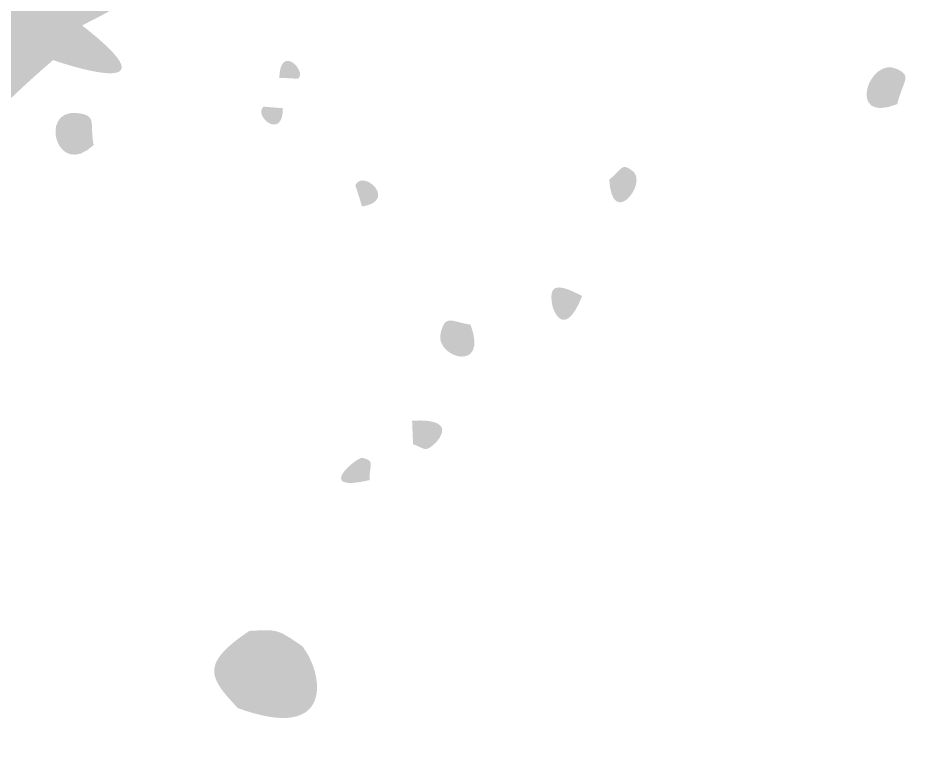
# Model space of a CAD drawing. Header units: millimetres. Extents: x 1061 to 1250, y 28 to 134.
# Drawn here: x 1231.37 to 1243.17, y 80.97 to 90.55 of the extents above; entities that cross this region are included whole.
import ezdxf

# ---------------------------------------------------------------- set-up
doc = ezdxf.new("R2010")
doc.units = ezdxf.units.MM

msp = doc.modelspace()

# ---------------------------------------------------------------- hatches: boundary and pattern name
at = {"true_color": 0x080808, "transparency": 33554687}
h = msp.add_hatch(color=18, dxfattribs=at)
edge = h.paths.add_edge_path(flags=0)
edge.add_spline(control_points=[(1235.482, 94.589), (1235.433, 94.491), (1235.268, 94.494), (1235.219, 94.397), (1235.071, 94.099), (1235.579, 93.414), (1234.766, 91.715), (1233.37, 91.349), (1233.503, 91.093), (1232.213, 90.453), (1232.179, 90.42), (1231.978, 90.219), (1231.831, 89.996), (1230.673, 88.998), (1230.813, 88.863), (1229.59, 87.978), (1229.59, 87.978), (1228.819, 87.794), (1228.819, 87.794), (1228.817, 87.793), (1228.819, 87.794), (1227.831, 87.094), (1227.831, 87.094), (1227.756, 86.874), (1227.756, 86.874), (1227.756, 86.874), (1227.793, 86.449), (1227.793, 86.449), (1227.718, 86.421), (1227.756, 86.385), (1226.87, 86.057), (1226.87, 86.057), (1226.703, 86.12), (1226.703, 86.12), (1226.38, 86.666), (1227.067, 86.51), (1227.232, 86.893), (1227.257, 86.951), (1227.462, 87.314), (1227.482, 87.35), (1227.482, 87.35), (1227.364, 87.498), (1227.364, 87.498), (1226.594, 87.258), (1226.49, 87.2), (1226.419, 87.162), (1226.377, 87.138), (1226.249, 87.068), (1225.855, 86.933), (1225.855, 86.933), (1225.397, 86.804), (1225.397, 86.804), (1224.914, 86.747), (1224.96, 86.698), (1224.544, 86.433), (1223.659, 85.872), (1223.495, 86.764), (1222.57, 86.288), (1221.445, 85.92), (1221.389, 86.215), (1220.268, 85.78), (1220.085, 85.773), (1219.085, 85.735), (1218.069, 85.131), (1218.053, 85.1), (1218.068, 85.12), (1217.814, 84.897), (1217.814, 84.897), (1217.484, 84.906), (1217.484, 84.906), (1217.484, 84.906), (1217.316, 85.061), (1217.316, 85.061), (1217.384, 85.667), (1217.499, 85.597), (1217.803, 86.113), (1217.803, 86.113), (1217.993, 86.206), (1217.993, 86.206), (1217.993, 86.206), (1218.07, 86.449), (1218.07, 86.449), (1218.224, 86.711), (1218.18, 86.746), (1218.477, 86.835), (1219.041, 87.004), (1218.685, 87.6), (1219.251, 87.53), (1219.251, 87.53), (1219.466, 86.908), (1219.466, 86.908), (1219.102, 86.532), (1218.747, 86.45), (1219.14, 86.277), (1219.299, 86.208), (1219.289, 86.281), (1219.787, 86.563), (1220.328, 86.842), (1220.358, 86.761), (1220.767, 87.243), (1221.134, 87.676), (1221.389, 86.946), (1223.039, 87.809), (1223.391, 87.993), (1223.103, 88.67), (1224.723, 88.567), (1225.475, 88.423), (1225.452, 88.583), (1226.036, 89.073), (1226.036, 89.073), (1226.446, 89.506), (1226.446, 89.506), (1226.82, 89.828), (1226.759, 89.86), (1226.757, 90.35), (1227.184, 90.62), (1227.178, 90.654), (1227.686, 90.58), (1228.288, 90.492), (1228.993, 91.209), (1229.301, 91.29), (1229.477, 91.204), (1229.448, 91.041), (1229.988, 91.231), (1230.533, 91.424), (1229.938, 91.487), (1229.521, 91.9), (1229.669, 92.469), (1229.591, 92.508), (1229.809, 92.598), (1230.44, 92.857), (1230.67, 92.908), (1230.772, 92.206), (1230.914, 91.228), (1230.953, 92.655), (1232.127, 93.396), (1232.19, 93.363), (1232.455, 93.224), (1232.949, 93.06), (1232.949, 93.06), (1233.11, 93.406), (1233.11, 93.406), (1233.11, 93.406), (1233.243, 93.463), (1233.243, 93.463), (1233.547, 93.739), (1233.551, 93.71), (1233.724, 94.113), (1234.455, 93.882), (1234.422, 94.164), (1234.783, 94.839), (1235.085, 95.403), (1235.456, 94.643), (1235.482, 94.589)], knot_values=[0, 0, 0, 0, 1, 1, 1, 2, 2, 2, 3, 3, 3, 4, 4, 4, 5, 5, 5, 6, 6, 6, 7, 7, 7, 8, 8, 8, 9, 9, 9, 10, 10, 10, 11, 11, 11, 12, 12, 12, 13, 13, 13, 14, 14, 14, 15, 15, 15, 16, 16, 16, 17, 17, 17, 18, 18, 18, 19, 19, 19, 20, 20, 20, 21, 21, 21, 22, 22, 22, 23, 23, 23, 24, 24, 24, 25, 25, 25, 26, 26, 26, 27, 27, 27, 28, 28, 28, 29, 29, 29, 30, 30, 30, 31, 31, 31, 32, 32, 32, 33, 33, 33, 34, 34, 34, 35, 35, 35, 36, 36, 36, 37, 37, 37, 38, 38, 38, 39, 39, 39, 40, 40, 40, 41, 41, 41, 42, 42, 42, 43, 43, 43, 44, 44, 44, 45, 45, 45, 46, 46, 46, 47, 47, 47, 48, 48, 48, 49, 49, 49, 50, 50, 50, 51, 51, 51, 51], degree=3, periodic=1)
h = msp.add_hatch(color=18, dxfattribs=at)
edge = h.paths.add_edge_path(flags=0)
edge.add_spline(control_points=[(1232.213, 90.453), (1233.565, 89.401), (1231.874, 89.976), (1231.831, 89.996), (1231.978, 90.219), (1232.179, 90.42), (1232.213, 90.453)], knot_values=[0, 0, 0, 0, 1, 1, 1, 2, 2, 2, 2], degree=3, periodic=1)
h = msp.add_hatch(color=18, dxfattribs=at)
edge = h.paths.add_edge_path(flags=0)
edge.add_spline(control_points=[(1234.816, 89.76), (1234.826, 90.219), (1235.181, 89.849), (1235.068, 89.754), (1235.053, 89.741), (1235.068, 89.754), (1234.816, 89.76)], knot_values=[0, 0, 0, 0, 1, 1, 1, 2, 2, 2, 2], degree=3, periodic=1)
h = msp.add_hatch(color=18, dxfattribs=at)
edge = h.paths.add_edge_path(flags=0)
edge.add_spline(control_points=[(1242.972, 89.414), (1242.289, 89.138), (1242.599, 90.06), (1242.972, 89.876), (1243.169, 89.779), (1243.054, 89.737), (1242.972, 89.414)], knot_values=[0, 0, 0, 0, 1, 1, 1, 2, 2, 2, 2], degree=3, periodic=1)
h = msp.add_hatch(color=18, dxfattribs=at)
edge = h.paths.add_edge_path(flags=0)
edge.add_spline(control_points=[(1234.864, 89.359), (1234.863, 88.928), (1234.465, 89.26), (1234.609, 89.381), (1234.609, 89.381), (1234.864, 89.359), (1234.864, 89.359)], knot_values=[0, 0, 0, 0, 1, 1, 1, 2, 2, 2, 2], degree=3, periodic=1)
h = msp.add_hatch(color=18, dxfattribs=at)
edge = h.paths.add_edge_path(flags=0)
edge.add_spline(control_points=[(1232.366, 88.874), (1231.882, 88.415), (1231.639, 89.339), (1232.134, 89.297), (1232.425, 89.273), (1232.307, 89.156), (1232.366, 88.874)], knot_values=[0, 0, 0, 0, 1, 1, 1, 2, 2, 2, 2], degree=3, periodic=1)
h = msp.add_hatch(color=18, dxfattribs=at)
edge = h.paths.add_edge_path(flags=0)
edge.add_spline(control_points=[(1239.171, 88.417), (1239.338, 88.541), (1239.324, 88.66), (1239.487, 88.525), (1239.677, 88.366), (1239.208, 87.76), (1239.171, 88.417)], knot_values=[0, 0, 0, 0, 1, 1, 1, 2, 2, 2, 2], degree=3, periodic=1)
h = msp.add_hatch(color=18, dxfattribs=at)
edge = h.paths.add_edge_path(flags=0)
edge.add_spline(control_points=[(1235.907, 88.063), (1235.825, 88.353), (1235.813, 88.332), (1235.825, 88.353), (1235.939, 88.553), (1236.379, 88.132), (1235.907, 88.063)], knot_values=[0, 0, 0, 0, 1, 1, 1, 2, 2, 2, 2], degree=3, periodic=1)
h = msp.add_hatch(color=18, dxfattribs=at)
edge = h.paths.add_edge_path(flags=0)
edge.add_spline(control_points=[(1238.814, 86.881), (1238.573, 86.282), (1238.428, 86.716), (1238.422, 86.748), (1238.356, 87.063), (1238.515, 87.038), (1238.814, 86.881)], knot_values=[0, 0, 0, 0, 1, 1, 1, 2, 2, 2, 2], degree=3, periodic=1)
h = msp.add_hatch(color=18, dxfattribs=at)
edge = h.paths.add_edge_path(flags=0)
edge.add_spline(control_points=[(1237.34, 86.504), (1237.588, 85.853), (1236.868, 86.069), (1236.945, 86.388), (1237.008, 86.653), (1237.086, 86.538), (1237.34, 86.504)], knot_values=[0, 0, 0, 0, 1, 1, 1, 2, 2, 2, 2], degree=3, periodic=1)
h = msp.add_hatch(color=18, dxfattribs=at)
edge = h.paths.add_edge_path(flags=0)
edge.add_spline(control_points=[(1236.569, 85.236), (1237.202, 85.27), (1236.895, 84.958), (1236.87, 84.935), (1236.739, 84.815), (1236.745, 84.863), (1236.582, 84.925), (1236.582, 84.925), (1236.569, 85.236), (1236.569, 85.236)], knot_values=[0, 0, 0, 0, 1, 1, 1, 2, 2, 2, 3, 3, 3, 3], degree=3, periodic=1)
h = msp.add_hatch(color=18, dxfattribs=at)
edge = h.paths.add_edge_path(flags=0)
edge.add_spline(control_points=[(1236.009, 84.451), (1235.256, 84.278), (1235.848, 84.762), (1235.913, 84.746), (1236.09, 84.703), (1235.999, 84.654), (1236.009, 84.451)], knot_values=[0, 0, 0, 0, 1, 1, 1, 2, 2, 2, 2], degree=3, periodic=1)
h = msp.add_hatch(color=18, dxfattribs=at)
edge = h.paths.add_edge_path(flags=0)
edge.add_spline(control_points=[(1234.421, 82.461), (1234.42, 82.389), (1234.418, 81.872), (1234.439, 81.554), (1234.439, 81.554), (1234.269, 81.442), (1234.269, 81.442), (1233.907, 81.83), (1233.747, 82.014), (1234.421, 82.461)], knot_values=[0, 0, 0, 0, 1, 1, 1, 2, 2, 2, 3, 3, 3, 3], degree=3, periodic=1)
h = msp.add_hatch(color=18, dxfattribs=at)
edge = h.paths.add_edge_path(flags=0)
edge.add_spline(control_points=[(1234.421, 82.461), (1234.808, 82.482), (1234.788, 82.483), (1235.119, 82.26), (1234.799, 81.594), (1234.609, 81.71), (1234.439, 81.554), (1234.418, 81.872), (1234.42, 82.389), (1234.421, 82.461)], knot_values=[0, 0, 0, 0, 1, 1, 1, 2, 2, 2, 3, 3, 3, 3], degree=3, periodic=1)
h = msp.add_hatch(color=18, dxfattribs=at)
edge = h.paths.add_edge_path(flags=0)
edge.add_spline(control_points=[(1235.119, 82.26), (1235.396, 81.915), (1235.566, 80.967), (1234.269, 81.442), (1234.269, 81.442), (1234.439, 81.554), (1234.439, 81.554), (1234.609, 81.71), (1234.799, 81.594), (1235.119, 82.26)], knot_values=[0, 0, 0, 0, 1, 1, 1, 2, 2, 2, 3, 3, 3, 3], degree=3, periodic=1)

doc.saveas('drawing.dxf')
